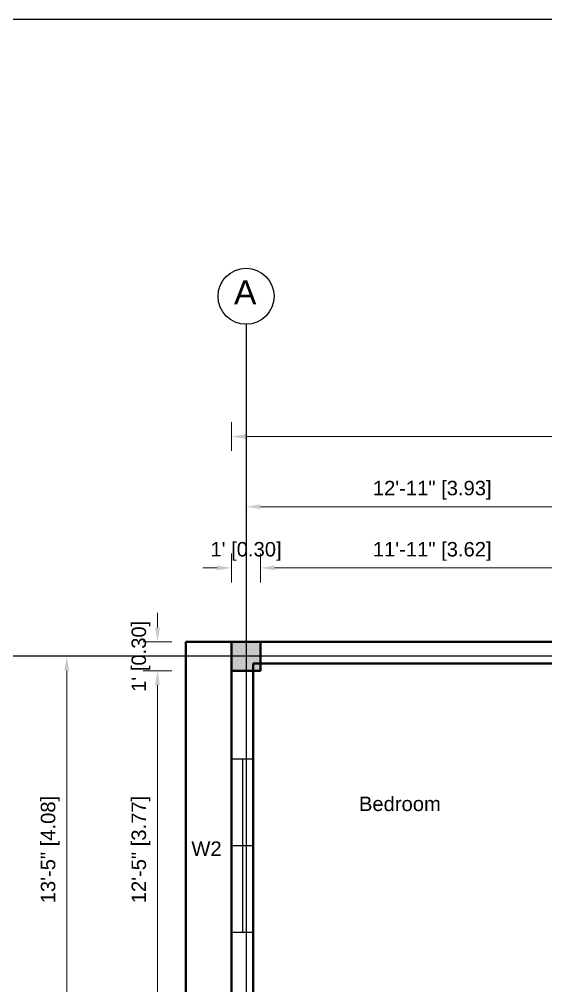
# Model space of a CAD drawing. Header units: feet. Extents: x 28652 to 66086, y -6769 to -640.
# Drawn here: x 45608.2 to 45826.7, y -1318.7 to -917.3 of the extents above; entities that cross this region are included whole.
import ezdxf

# ---------------------------------------------------------------- set-up
doc = ezdxf.new("R2010")
doc.units = ezdxf.units.FT
doc.header["$LTSCALE"] = 50
doc.header["$MEASUREMENT"] = 0
doc.header["$PDMODE"] = 34
doc.linetypes.add('CENTER', pattern=[2, 1.25, -0.25, 0.25, -0.25])
for name, color, linetype in [('CL', 253, 'CENTER'), ('Door & Windows', 92, 'Continuous'), ('Hatch', 30, 'Continuous'), ('Text', 7, 'Continuous')]:
    doc.layers.add(name, color=color, linetype=linetype)
for name, color, linetype, lineweight in [('COLUMN', 145, 'Continuous', 40), ('DIMENSION', 142, 'Continuous', 13), ('wall', 6, 'Continuous', 40)]:
    doc.layers.add(name, color=color, linetype=linetype, lineweight=lineweight)
doc.styles.add('1@100', font='arial.ttf', dxfattribs={"height": 6})
doc.styles.add('1@1000', font='arial.ttf', dxfattribs={"height": 60})
doc.styles.add('dimension', font='arial.ttf')
doc.dimstyles.new('1@100', dxfattribs={"dimscale": 0.1, "dimtxt": 60, "dimasz": 60, "dimexe": 60, "dimexo": 0, "dimgap": 30, "dimtad": 1, "dimdec": 0, "dimzin": 0, "dimdsep": 46, "dimlunit": 4, "dimtxsty": 'dimension', "dimcen": 0, "dimclrd": 256, "dimclre": 256, "dimclrt": 256, "dimadec": 0, "dimazin": 0, "dimtfac": 1, "dimtdec": 0, "dimtix": 1, "dimtofl": 0, "dimtmove": 0, "dimatfit": 3, "dimfxl": 60, "dimfxlon": 1, "dimtfillclr": 256, "dimtolj": 1, "dimtzin": 0, "dimlwd": -1, "dimlwe": -1, "dimarcsym": 0})

# ---------------------------------------------------------------- blocks, each defined once
blk = doc.blocks.new('column')
at = {"layer": 'Hatch'}
h = blk.add_hatch(color=256, dxfattribs=at)
h.dxf.hatch_style = 1
h.paths.add_polyline_path([(5267.64, 489.18), (5279.64, 489.18), (5279.64, 501.18), (5267.64, 501.18)])
at = {"layer": 'COLUMN'}
blk.add_lwpolyline([(5267.64, 501.18), (5279.64, 501.18), (5279.64, 489.18), (5267.64, 489.18)], close=True, dxfattribs=at)
blk = doc.blocks.new('*D218')
at = {"layer": 'Defpoints', "color": 0, "transparency": 16777216}
for p in [(45665.56, -1187.88), (45696.34, -1187.88), (45696.34, -1336.41)]:
    blk.add_point(p, dxfattribs=at)
at = {"layer": 'DIMENSION', "transparency": 16777216}
for p, q in [((45671.56, -1187.88), (45659.56, -1187.88)), ((45665.56, -1330.41), (45665.56, -1193.88)), ((45671.56, -1336.41), (45659.56, -1336.41))]:
    blk.add_line(p, q, dxfattribs=at)
for points in [[(45664.56, -1193.88), (45666.56, -1193.88), (45665.56, -1187.88)], [(45664.56, -1330.41), (45666.56, -1330.41), (45665.56, -1336.41)]]:
    blk.add_solid(points, dxfattribs=at)
at = {"layer": 'DIMENSION', "transparency": 16777216, "insert": (45658.71, -1262.14), "char_height": 6, "attachment_point": 5, "rotation": 90, "style": 'dimension'}
blk.add_mtext('\\A1;12\'-5" [3.77]', dxfattribs=at)
blk = doc.blocks.new('*D219')
at = {"layer": 'Defpoints', "color": 0, "transparency": 16777216}
for p in [(45665.56, -1175.88), (45696.34, -1175.88), (45696.34, -1187.88)]:
    blk.add_point(p, dxfattribs=at)
at = {"layer": 'DIMENSION', "transparency": 16777216}
for p, q in [((45665.56, -1169.88), (45665.56, -1163.88)), ((45671.56, -1175.88), (45659.56, -1175.88)), ((45671.56, -1187.88), (45659.56, -1187.88)), ((45665.56, -1193.88), (45665.56, -1199.88))]:
    blk.add_line(p, q, dxfattribs=at)
for points in [[(45664.56, -1169.88), (45666.56, -1169.88), (45665.56, -1175.88)], [(45664.56, -1193.88), (45666.56, -1193.88), (45665.56, -1187.88)]]:
    blk.add_solid(points, dxfattribs=at)
at = {"layer": 'DIMENSION', "transparency": 16777216, "insert": (45658.71, -1181.88), "char_height": 6, "attachment_point": 5, "rotation": 90, "style": 'dimension'}
blk.add_mtext("\\A1;1' [0.30]", dxfattribs=at)
blk = doc.blocks.new('*D220')
at = {"layer": 'Defpoints', "color": 0, "transparency": 16777216}
for p in [(45708.34, -1145.16), (45696.34, -1175.88), (45708.34, -1175.88)]:
    blk.add_point(p, dxfattribs=at)
at = {"layer": 'DIMENSION', "transparency": 16777216}
for p, q in [((45696.34, -1151.16), (45696.34, -1139.16)), ((45708.34, -1151.16), (45708.34, -1139.16)), ((45690.34, -1145.16), (45684.34, -1145.16)), ((45714.34, -1145.16), (45720.34, -1145.16))]:
    blk.add_line(p, q, dxfattribs=at)
for points in [[(45690.34, -1144.16), (45690.34, -1146.16), (45696.34, -1145.16)], [(45714.34, -1144.16), (45714.34, -1146.16), (45708.34, -1145.16)]]:
    blk.add_solid(points, dxfattribs=at)
at = {"layer": 'DIMENSION', "transparency": 16777216, "insert": (45702.34, -1138.31), "char_height": 6, "attachment_point": 5, "style": 'dimension'}
blk.add_mtext("\\A1;1' [0.30]", dxfattribs=at)
blk = doc.blocks.new('*D221')
at = {"layer": 'Defpoints', "color": 0, "transparency": 16777216}
for p in [(45850.96, -1145.16), (45708.34, -1175.88), (45850.96, -1175.88)]:
    blk.add_point(p, dxfattribs=at)
at = {"layer": 'DIMENSION', "transparency": 16777216}
for p, q in [((45708.34, -1151.16), (45708.34, -1139.16)), ((45850.96, -1151.16), (45850.96, -1139.16)), ((45714.34, -1145.16), (45844.96, -1145.16))]:
    blk.add_line(p, q, dxfattribs=at)
for points in [[(45714.34, -1144.16), (45714.34, -1146.16), (45708.34, -1145.16)], [(45844.96, -1144.16), (45844.96, -1146.16), (45850.96, -1145.16)]]:
    blk.add_solid(points, dxfattribs=at)
at = {"layer": 'DIMENSION', "transparency": 16777216, "insert": (45779.65, -1138.31), "char_height": 6, "attachment_point": 5, "style": 'dimension'}
blk.add_mtext('\\A1;11\'-11" [3.62]', dxfattribs=at)
blk = doc.blocks.new('*D227')
at = {"layer": 'Defpoints', "color": 0, "transparency": 16777216}
for p in [(45856.96, -1119.74), (45702.34, -1175.88), (45856.96, -1175.88)]:
    blk.add_point(p, dxfattribs=at)
at = {"layer": 'DIMENSION', "transparency": 16777216}
for p, q in [((45702.34, -1125.74), (45702.34, -1113.74)), ((45856.96, -1125.74), (45856.96, -1113.74)), ((45708.34, -1119.74), (45850.96, -1119.74))]:
    blk.add_line(p, q, dxfattribs=at)
for points in [[(45708.34, -1118.74), (45708.34, -1120.74), (45702.34, -1119.74)], [(45850.96, -1118.74), (45850.96, -1120.74), (45856.96, -1119.74)]]:
    blk.add_solid(points, dxfattribs=at)
at = {"layer": 'DIMENSION', "transparency": 16777216, "insert": (45779.65, -1112.89), "char_height": 6, "attachment_point": 5, "style": 'dimension'}
blk.add_mtext('\\A1;12\'-11" [3.93]', dxfattribs=at)
blk = doc.blocks.new('*D230')
at = {"layer": 'Defpoints', "color": 0, "transparency": 16777216}
for p in [(46122.57, -1090.59), (45696.34, -1175.88), (46122.57, -1175.88)]:
    blk.add_point(p, dxfattribs=at)
at = {"layer": 'DIMENSION', "transparency": 16777216}
for p, q in [((45696.34, -1096.59), (45696.34, -1084.59)), ((46122.57, -1096.59), (46122.57, -1084.59)), ((45702.34, -1090.59), (46116.57, -1090.59))]:
    blk.add_line(p, q, dxfattribs=at)
for points in [[(45702.34, -1089.59), (45702.34, -1091.59), (45696.34, -1090.59)], [(46116.57, -1089.59), (46116.57, -1091.59), (46122.57, -1090.59)]]:
    blk.add_solid(points, dxfattribs=at)
at = {"layer": 'DIMENSION', "transparency": 16777216, "insert": (45909.46, -1083.75), "char_height": 6, "attachment_point": 5, "style": 'dimension'}
blk.add_mtext('\\A1;35\'-6" [10.83]', dxfattribs=at)
blk = doc.blocks.new('*D232')
at = {"layer": 'Defpoints', "color": 0, "transparency": 16777216}
for p in [(45627.89, -1181.88), (45696.34, -1181.88), (45696.34, -1342.41)]:
    blk.add_point(p, dxfattribs=at)
at = {"layer": 'DIMENSION', "transparency": 16777216}
for p, q in [((45633.89, -1181.88), (45621.89, -1181.88)), ((45627.89, -1336.41), (45627.89, -1187.88)), ((45633.89, -1342.41), (45621.89, -1342.41))]:
    blk.add_line(p, q, dxfattribs=at)
for points in [[(45626.89, -1187.88), (45628.89, -1187.88), (45627.89, -1181.88)], [(45626.89, -1336.41), (45628.89, -1336.41), (45627.89, -1342.41)]]:
    blk.add_solid(points, dxfattribs=at)
at = {"layer": 'DIMENSION', "transparency": 16777216, "insert": (45621.04, -1262.14), "char_height": 6, "attachment_point": 5, "rotation": 90, "style": 'dimension'}
blk.add_mtext('\\A1;13\'-5" [4.08]', dxfattribs=at)
blk = doc.blocks.new('*D233')
at = {"layer": 'Defpoints', "color": 0, "transparency": 16777216}
for p in [(45702.34, -1175.88), (45598.05, -1508.94), (45702.34, -1508.94)]:
    blk.add_point(p, dxfattribs=at)
at = {"layer": 'DIMENSION', "transparency": 16777216}
for p, q in [((45604.05, -1175.88), (45592.05, -1175.88)), ((45598.05, -1181.88), (45598.05, -1502.94)), ((45604.05, -1508.94), (45592.05, -1508.94))]:
    blk.add_line(p, q, dxfattribs=at)
for points in [[(45597.05, -1181.88), (45599.05, -1181.88), (45598.05, -1175.88)], [(45597.05, -1502.94), (45599.05, -1502.94), (45598.05, -1508.94)]]:
    blk.add_solid(points, dxfattribs=at)
at = {"layer": 'DIMENSION', "transparency": 16777216, "insert": (45591.2, -1342.41), "char_height": 6, "attachment_point": 5, "rotation": 90, "style": 'dimension'}
blk.add_mtext('\\A1;27\'-9" [8.46]', dxfattribs=at)
blk = doc.blocks.new('W2')
at = {"layer": 'Door & Windows'}
for p, q in [((10255.99, 444.52), (10246.99, 444.52)), ((10251.49, 444.52), (10251.49, 372.52)), ((10255.99, 408.52), (10246.99, 408.52)), ((10255.99, 372.52), (10246.99, 372.52))]:
    blk.add_line(p, q, dxfattribs=at)

msp = doc.modelspace()

# ---------------------------------------------------------------- linework, layer by layer
msp.add_lwpolyline([(44466.5, -917.3), (47206.87, -917.3), (47206.87, -2658.7), (44466.5, -2658.7)], close=True)
at = {"layer": 'CL', "ltscale": 25}
for p, q in [((45702.34, -1043.98), (45702.34, -1627.93)), ((46278.45, -1181.88), (45539.02, -1181.88))]:
    msp.add_line(p, q, dxfattribs=at)
at = {"layer": 'Text'}
msp.add_circle((45702.34, -1032.35), 11.63, dxfattribs=at)
at = {"layer": 'wall'}
for p, q in [((45677.34, -1527.94), (45677.34, -1175.88)), ((45696.34, -1175.88), (45677.34, -1175.88)), ((45696.34, -1175.88), (46122.57, -1175.88)), ((45696.34, -1508.94), (45696.34, -1175.88)), ((45705.34, -1184.88), (45853.96, -1184.88)), ((45705.34, -1336.41), (45705.34, -1184.88))]:
    msp.add_line(p, q, dxfattribs=at)

# ---------------------------------------------------------------- block references
for name, p in [('column', (40428.7, -1677.06)), ('W2', (35449.35, -1669.16))]:
    msp.add_blockref(name, p)

# ---------------------------------------------------------------- texts
at = {"layer": 'Text', "attachment_point": 1}
for s, width, gutter_width, insert, char_height, style in [('A', 152.0107, 300, (45697.34, -1025.67), 10, '1@1000'), ('Bedroom', 85.4632, 30, (45749.21, -1240.15), 6, '1@100'), ('W2', 73.9895, 300, (45679.65, -1258.76), 6, '1@1000')]:
    msp.add_mtext_dynamic_manual_height_columns(s, width=width, gutter_width=gutter_width, heights=[0], dxfattribs=dict(at, insert=insert, char_height=char_height, style=style))

# ---------------------------------------------------------------- dimensions: what is measured, and where the dimension line sits
at = {"layer": 'DIMENSION'}
for base, p1, p2, picture, middle in [((46122.57, -1090.59), (45696.34, -1175.88), (46122.57, -1175.88), '*D230', (45909.46, -1083.75)), ((45856.96, -1119.74), (45702.34, -1175.88), (45856.96, -1175.88), '*D227', (45779.65, -1112.89)), ((45708.34, -1145.16), (45696.34, -1175.88), (45708.34, -1175.88), '*D220', (45702.34, -1138.31)), ((45850.96, -1145.16), (45708.34, -1175.88), (45850.96, -1175.88), '*D221', (45779.65, -1138.31))]:
    dim = msp.add_linear_dim(base=base, p1=p1, p2=p2, dimstyle='1@100', override={"dimtmove": 1}, dxfattribs=at)
    dim.commit()
    dim.dimension.update_dxf_attribs({"geometry": picture, "text_midpoint": middle})
for base, p1, p2, picture, middle in [((45665.56, -1175.88), (45696.34, -1187.88), (45696.34, -1175.88), '*D219', (45658.71, -1181.88)), ((45598.05, -1508.94), (45702.34, -1175.88), (45702.34, -1508.94), '*D233', (45591.2, -1342.41)), ((45627.89, -1181.88), (45696.34, -1342.41), (45696.34, -1181.88), '*D232', (45621.04, -1262.14)), ((45665.56, -1187.88), (45696.34, -1336.41), (45696.34, -1187.88), '*D218', (45658.71, -1262.14))]:
    dim = msp.add_linear_dim(base=base, p1=p1, p2=p2, angle=90, dimstyle='1@100', override={"dimtmove": 1}, dxfattribs=at)
    dim.commit()
    dim.dimension.update_dxf_attribs({"geometry": picture, "text_midpoint": middle})

doc.saveas('drawing.dxf')
